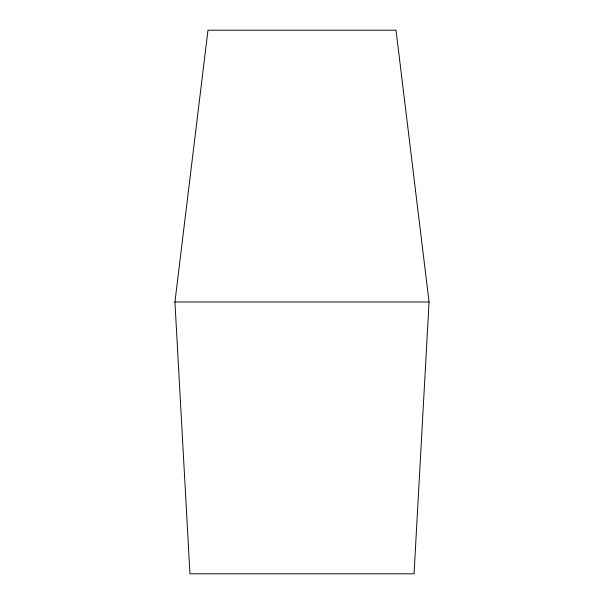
<?xml version="1.0" encoding="UTF-8"?>
<svg xmlns="http://www.w3.org/2000/svg" width="604" height="604" viewBox="0 0 604 604"><rect width="100%" height="100%" fill="white"/><g stroke="black" fill="none" stroke-linecap="round" stroke-linejoin="round"><path stroke-width="0.91" d="M429.066 302L414.05 573.8L189.95 573.8L174.933 302L207.972 30.2L396.028 30.2L429.066 302L174.933 302"/></g></svg>
